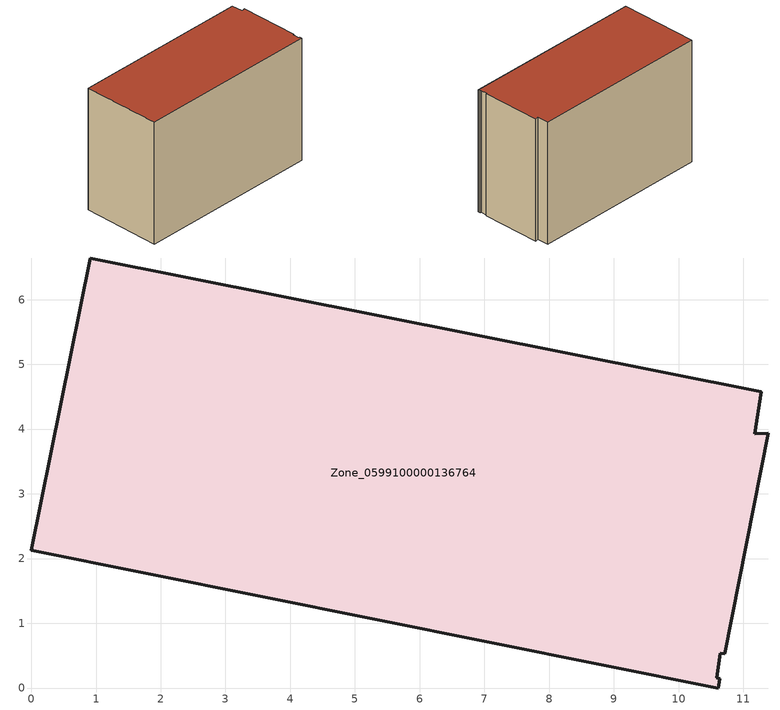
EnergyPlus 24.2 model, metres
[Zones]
Zone_0599100000136764
 floor ground (C_G): 10.71,0.53 10.65,0.54 10.59,0.16 10.64,0.14 10.61,0 0,2.13 0.91,6.64 11.27,4.58 11.17,3.93 11.38,3.94 z0
 wall outside (C_F): 0,2.13 10.61,0 10.64,0.14 10.59,0.16 10.65,0.54 10.71,0.53 11.38,3.94 11.17,3.93 11.27,4.58 0.91,6.64 0,2.13 z0:7.34
 roof outside (C_R): 10.61,0 10.64,0.14 10.59,0.16 10.65,0.54 10.71,0.53 11.38,3.94 11.17,3.93 11.27,4.58 0.91,6.64 0,2.13 z7.34
[BUILDING]
Pand.0599100000136764: North Axis=0; Terrain=City; Loads Convergence Tolerance Value=0.04; Temperature Convergence Tolerance Value=0.4; Solar Distribution=FullExterior; Maximum Number of Warmup Days=25; Minimum Number of Warmup Days=1
[Site:Location]
Rotterdam.The.Hague.AP_ZH_NLD Design_Conditions: Latitude=51.96; Longitude=4.45; Time Zone=1; Elevation=-4.5
[SITE:GROUNDTEMPERATURE:BUILDINGSURFACE]
18, 18, 18, 18, 18, 18, 18, 18, 18, 18, 18, 18
[MATERIAL] Thermal Absorptance=0.9; Solar Absorptance=0.7; Visible Absorptance=0.7
Name | Roughness | Thickness | Conductivity | Density | Specific Heat
G.TI.1946 | MediumSmooth | 0.15 | 1 | 540 | 1210
F.TI.1946 | Rough | 0.3 | 0.857143 | 1920 | 840
R.TI.1946 | MediumRough | 0.2 | 0.1 | 1500 | 1000
[CONSTRUCTION]
C_G: G.TI.1946
C_F: F.TI.1946
C_R: R.TI.1946
[ZONE]
Zone_0599100000136764: Type=1; Multiplier=1; Ceiling Height=Autocalculate; Volume=Autocalculate; Floor Area=autocalculate; Part of Total Floor Area=Yes
[ZONEINFILTRATION:DESIGNFLOWRATE]
Infil_Zone_0599100000136764: Zone or ZoneList or Space or SpaceList=Zone_0599100000136764; Schedule=AlwaysOn; Design Flow Rate Calculation Method=Flow/Area; Flow Rate per Floor Area=0.003; Constant Term Coefficient=1; Temperature Term Coefficient=0; Velocity Term Coefficient=0; Velocity Squared Term Coefficient=0
[HVACTEMPLATE:ZONE:IDEALLOADSAIRSYSTEM]
Zone_0599100000136764: Maximum Heating Supply Air Temperature=50; Minimum Cooling Supply Air Temperature=13; Maximum Heating Supply Air Humidity Ratio=0.0156; Minimum Cooling Supply Air Humidity Ratio=0.0077; Heating Limit=NoLimit; Cooling Limit=NoLimit; Dehumidification Control Type=ConstantSensibleHeatRatio; Cooling Sensible Heat Ratio=0.7; Dehumidification Setpoint=60; Humidification Control Type=None; Humidification Setpoint=30; Outdoor Air Method=None; Outdoor Air Flow Rate per Person=0.00944; Outdoor Air Flow Rate per Zone Floor Area=0; Outdoor Air Flow Rate per Zone=0; Demand Controlled Ventilation Type=None; Outdoor Air Economizer Type=NoEconomizer; Heat Recovery Type=None; Sensible Heat Recovery Effectiveness=0.7; Latent Heat Recovery Effectiveness=0.65
[ZONECONTROL:THERMOSTAT]
ThermostatControl_Zone_0599100000136764: Zone or ZoneList=Zone_0599100000136764; Control Type Schedule=DualSetpointControlType; Control 1=Thermostat_Zone_0599100000136764; Temperature Difference Between Cutout And Setpoint=0
[THERMOSTATSETPOINT:DUALSETPOINT]
Thermostat_Zone_0599100000136764: Heating Setpoint Temperature Schedule=HeatingSetpoint_Zone_0599100000136764; Cooling Setpoint Temperature Schedule=CoolingSetpoint_Zone_0599100000136764
[SCHEDULE:COMPACT]
HeatingSetpoint_Zone_0599100000136764: Through: 12/31, For: AllDays, Until: 24:00, 21
CoolingSetpoint_Zone_0599100000136764: Through: 12/31, For: AllDays, Until: 24:00, 24
DualSetpointControlType: Through: 12/31, For: AllDays, Until: 24:00, 4
AlwaysOn: Through: 12/31, For: AllDays, Until: 24:00, 1
